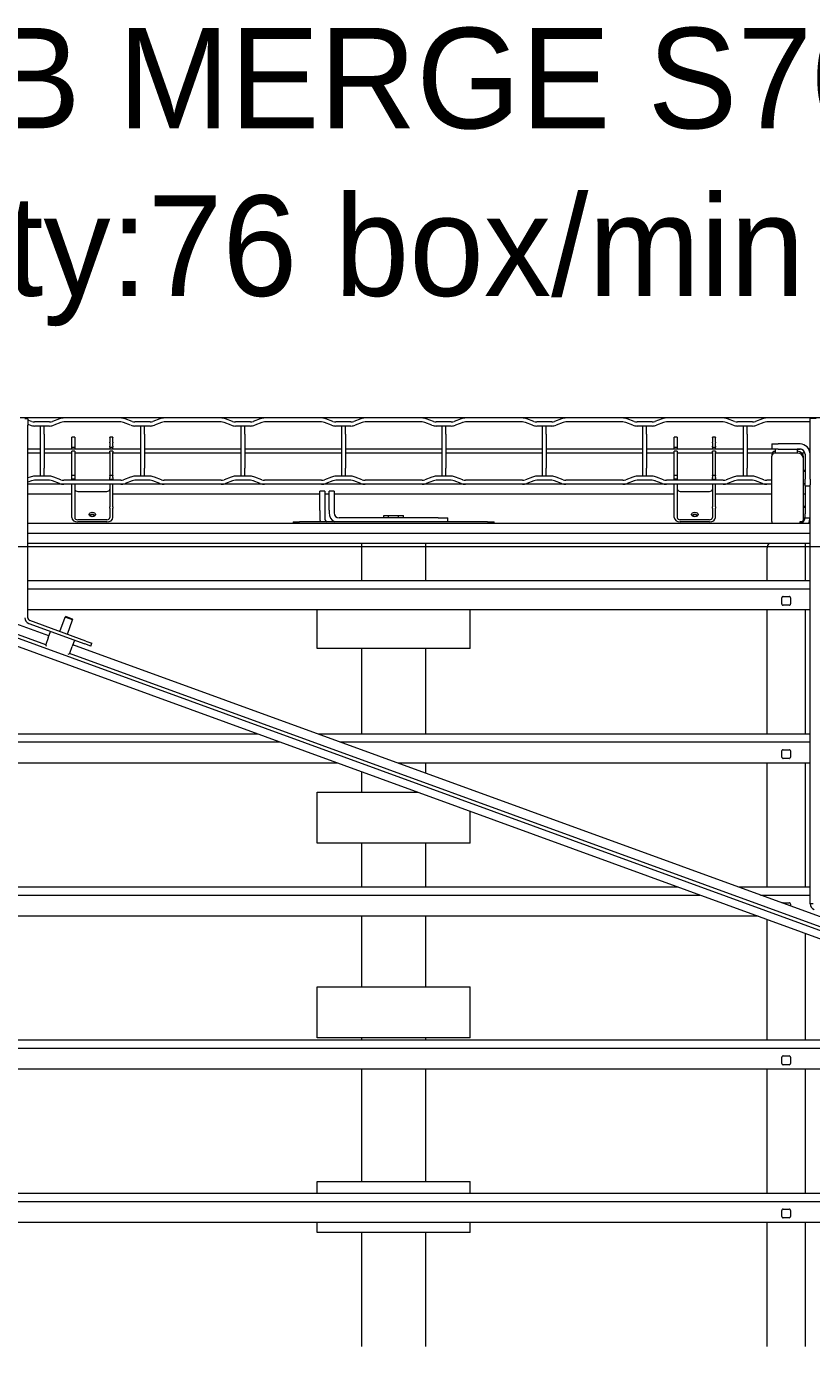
# Model space of a CAD drawing. Header units: millimetres. Extents: x -187347 to 135007, y -6415 to 292048.
# Drawn here: x -36549 to -35767, y 27535 to 28849 of the extents above; entities that cross this region are included whole.
import ezdxf

# ---------------------------------------------------------------- set-up
doc = ezdxf.new("R2010")
doc.units = ezdxf.units.MM
doc.header["$LTSCALE"] = 100
doc.layers.get('0').update_dxf_attribs({"lineweight": 18})
doc.layers.add('Layout Kromeka', color=1, linetype='Continuous', lineweight=5)
doc.layers.add('Layout Kromeka Details', color=253, linetype='Continuous', lineweight=5)
doc.styles.add('025_100', font='', dxfattribs={"height": 250})
doc.styles.get('025_100').set_extended_font_data('Univers 45 Light')

# ---------------------------------------------------------------- blocks, each defined once
blk = doc.blocks.new('A$Ca181df26')
at = {"color": 0}
for p, q in [((1073.1, 968.2), (1073.1, 1091.7)), ((1111.2, 1091.7), (1111.2, 968.2)), ((1451.4, 978.2), (1451.4, 1091.7)), ((1514.9, 978.2), (1514.9, 1091.7)), ((1406.9, 978.2), (1559.3, 978.2)), ((1406.9, 978.2), (1406.9, 968.2)), ((1559.3, 978.2), (1559.3, 968.2)), ((304.1, 968.2), (2662.1, 968.2)), ((1087.9, 956.2), (1087.9, 962.3)), ((1089.1, 963.6), (1095.3, 963.6)), ((1096.5, 962.3), (1096.5, 956.2)), ((2736.1, 947.2), (225, 947.2)), ((1095.3, 954.9), (1089.1, 954.9)), ((225, 939.3), (2736.1, 939.3)), ((1073.1, 815.8), (1073.1, 939.3)), ((1111.2, 939.3), (1111.2, 815.8)), ((1406.9, 939.3), (1406.9, 927.4)), ((1559.3, 939.3), (1559.3, 927.4)), ((382.4, 923.8), (2140.8, 283.8)), ((383.8, 931.5), (2142.1, 291.5)), ((1559.3, 927.4), (1406.9, 927.4)), ((1451.4, 815.8), (1451.4, 927.4)), ((1514.9, 815.8), (1514.9, 927.4)), ((701.4, 815.8), (2662.1, 815.8)), ((1087.9, 803.8), (1087.9, 809.9)), ((1089.1, 811.2), (1095.3, 811.2)), ((1095.3, 802.5), (1089.1, 802.5)), ((1096.5, 809.9), (1096.5, 803.8)), ((2736.1, 794.8), (759.2, 794.8)), ((780.9, 786.9), (2736.1, 786.9)), ((1073.1, 680.5), (1073.1, 786.9)), ((1111.2, 786.9), (1111.2, 666.7)), ((1406.9, 784.5), (1559.3, 784.5)), ((1406.9, 784.5), (1406.9, 733.7)), ((1451.4, 784.5), (1451.4, 786.9)), ((1514.9, 784.5), (1514.9, 786.9)), ((1559.3, 784.5), (1559.3, 733.7)), ((1559.3, 733.7), (1406.9, 733.7)), ((1451.4, 663.4), (1451.4, 733.7)), ((1514.9, 663.4), (1514.9, 733.7)), ((1047.5, 678.1), (1805.8, 402.1)), ((1044.4, 669.1), (1802.4, 393.2)), ((1120.1, 663.4), (2662.1, 663.4)), ((1065.4, 651), (1068.4, 651)), ((1068.4, 651), (1068.4, 234.3)), ((1087.9, 651.4), (1087.9, 653.3)), ((1095.3, 650.1), (1089.1, 650.1)), ((1117.8, 642.4), (1068.4, 642.4)), ((1068.4, 634.5), (1139.4, 634.5)), ((1073.1, 511), (1073.1, 634.5)), ((1111.2, 634.5), (1111.2, 511)), ((2736.1, 642.4), (1178, 642.4)), ((1199.6, 634.5), (2736.1, 634.5)), ((1451.4, 590.8), (1451.4, 634.5)), ((1514.9, 590.8), (1514.9, 634.5)), ((1406.9, 590.8), (1559.3, 590.8)), ((1406.9, 590.8), (1406.9, 559)), ((1559.3, 590.8), (1559.3, 540)), ((1559.3, 540), (1459.2, 540)), ((1514.9, 519.8), (1514.9, 540)), ((1451.4, 511), (1451.4, 521)), ((1068.4, 511), (1478.6, 511)), ((1087.9, 499), (1087.9, 505.1)), ((1089.1, 506.4), (1095.3, 506.4)), ((1096.5, 505.1), (1096.5, 499)), ((1538.8, 511), (2662.1, 511)), ((1536.5, 490), (1068.4, 490)), ((1095.3, 497.7), (1089.1, 497.7)), ((2736.1, 490), (1596.7, 490)), ((1068.4, 482.1), (1558.2, 482.1)), ((1073.1, 358.6), (1073.1, 482.1)), ((1111.2, 482.1), (1111.2, 358.6)), ((1451.4, 397.1), (1451.4, 482.1)), ((1514.9, 397.1), (1514.9, 482.1)), ((1618.3, 482.1), (2736.1, 482.1)), ((1406.9, 397.1), (1559.3, 397.1)), ((1406.9, 397.1), (1406.9, 358.6)), ((1559.3, 397.1), (1559.3, 358.6)), ((1784.5, 394.6), (1783.5, 391.8)), ((1784.5, 394.6), (1790.5, 392.4)), ((1800.8, 388.7), (1803.1, 395.1)), ((1805.5, 401.6), (1803.1, 395.1)), ((1789.4, 389.6), (1783.5, 391.8)), ((1789.4, 389.6), (1845.3, 369.2)), ((1846.3, 372.1), (1790.5, 392.4)), ((1807.9, 382.9), (1802.7, 368.5)), ((1827, 386.4), (1824.6, 380)), ((1826.3, 384.5), (2138.5, 270.9)), ((1827, 386.4), (1829.3, 392.9)), ((1829.4, 393.5), (2140.2, 280.4)), ((1802.7, 368.5), (1810.2, 365.8)), ((1803.2, 367.5), (1802.7, 368.5)), ((1815.4, 380.1), (1810.2, 365.8)), ((1068.4, 358.6), (1847.3, 358.6)), ((1809.2, 365.3), (1803.2, 367.5)), ((1809.2, 365.3), (1810.2, 365.8)), ((1847.3, 366.4), (1847.3, 174.9)), ((1087.9, 346.6), (1087.9, 352.7)), ((1089.1, 354), (1095.3, 354)), ((1095.3, 345.3), (1089.1, 345.3)), ((1096.5, 352.7), (1096.5, 346.6)), ((1847.3, 337.6), (1068.4, 337.6)), ((1068.4, 329.7), (1847.3, 329.7)), ((1073.1, 292.5), (1073.1, 329.7)), ((1111.2, 329.7), (1111.2, 296.9)), ((1451.4, 292.5), (1451.4, 329.7)), ((1514.9, 292.5), (1514.9, 329.7)), ((2725.7, 295.5), (236.2, 295.5)), ((1068.4, 292.5), (1847.3, 292.5)), ((1068.4, 282.5), (1847.3, 282.5)), ((1068.4, 272.5), (1847.3, 272.5)), ((1073.4, 267), (1068.4, 267)), ((1073.4, 267), (1073.4, 262.9)), ((1074.9, 267), (1073.4, 267)), ((1073.4, 235), (1073.4, 262.9)), ((1074.9, 269), (1074.9, 208.5)), ((1078.4, 270.5), (1076.5, 270.5)), ((1078.4, 272.5), (1078.4, 270.5)), ((1106.5, 270.5), (1106.5, 272.5)), ((1106.5, 270.5), (1106.5, 205.5)), ((1162.6, 266.8), (1162.6, 257.4)), ((1165.6, 257.4), (1165.6, 266.8)), ((1168.6, 271.1), (1197.6, 271.1)), ((1168.6, 269), (1197.6, 269)), ((1200.6, 257.4), (1200.6, 266.8)), ((1203.6, 266.8), (1203.6, 257.4)), ((1383.1, 272.5), (1383.1, 271)), ((1389.5, 271), (1383.1, 271)), ((1389.5, 271), (1576.8, 271)), ((1429.2, 271), (1429.2, 267)), ((1438.7, 267), (1429.2, 267)), ((1438.7, 267), (1537.4, 267)), ((1473.3, 267), (1473.3, 264.6)), ((1478.2, 264.6), (1473.3, 264.6)), ((1478.2, 267), (1478.2, 264.6)), ((1488, 264.6), (1478.2, 264.6)), ((1488, 267), (1488, 264.6)), ((1492.9, 264.6), (1488, 264.6)), ((1492.9, 267), (1492.9, 264.6)), ((1551.6, 259.6), (1551.6, 267)), ((1556.6, 259.6), (1556.6, 267)), ((1583.1, 271), (1576.8, 271)), ((1583.1, 271), (1583.1, 272.5)), ((1762.6, 266.8), (1762.6, 257.4)), ((1765.6, 257.4), (1765.6, 266.8)), ((1768.6, 271.1), (1797.6, 271.1)), ((1768.6, 269), (1797.6, 269)), ((1800.6, 257.4), (1800.6, 266.8)), ((1803.6, 266.8), (1803.6, 257.4)), ((1073.4, 256.7), (1074.9, 256.7)), ((1074.9, 255.6), (1073.4, 255.1)), ((1162.6, 256), (1162.6, 257.4)), ((1162.6, 256), (1162.6, 233.9)), ((1165.6, 257.4), (1165.6, 256)), ((1165.6, 233.9), (1165.6, 256)), ((1200.6, 256), (1200.6, 257.4)), ((1200.6, 233.9), (1200.6, 256)), ((1203.6, 257.4), (1203.6, 256)), ((1203.6, 256), (1203.6, 233.9)), ((1542.4, 259.3), (1542.4, 262)), ((1542.4, 240.3), (1542.4, 259.3)), ((1547.4, 259.3), (1547.4, 262)), ((1547.4, 259.3), (1547.4, 240.3)), ((1551.6, 240.6), (1551.6, 259.6)), ((1556.6, 259.6), (1556.6, 240.6)), ((1762.6, 256), (1762.6, 257.4)), ((1762.6, 256), (1762.6, 233.9)), ((1765.6, 257.4), (1765.6, 256)), ((1765.6, 233.9), (1765.6, 256)), ((1800.6, 256), (1800.6, 257.4)), ((1800.6, 233.9), (1800.6, 256)), ((1803.6, 257.4), (1803.6, 256)), ((1803.6, 256), (1803.6, 233.9)), ((1074.9, 243.2), (1073.4, 243.2)), ((1162.6, 243.2), (1106.5, 243.2)), ((1197.6, 240.7), (1168.6, 240.7)), ((1542.4, 243.2), (1203.6, 243.2)), ((1542.4, 240.3), (1547.4, 240.3)), ((1551.6, 243.2), (1547.4, 243.2)), ((1551.6, 240.6), (1556.6, 240.6)), ((1762.6, 243.2), (1556.6, 243.2)), ((1797.6, 240.7), (1768.6, 240.7)), ((1847.3, 243.2), (1803.6, 243.2)), ((1073.4, 235), (1068.4, 235)), ((1068.4, 228.6), (1068.4, 234.3)), ((1068.4, 228.6), (1068.4, 203.5)), ((1073.4, 235), (1073.4, 228.6)), ((1073.4, 233.6), (1074.9, 233.6)), ((1074.9, 232.9), (1073.4, 232.9)), ((1073.4, 203.5), (1073.4, 228.6)), ((1106.5, 233.6), (1111.5, 233.6)), ((1106.5, 229.6), (1111.5, 229.6)), ((1111.5, 233.6), (1154.8, 233.6)), ((1114.3, 229.1), (1121.3, 226.4)), ((1115.8, 232.9), (1122.8, 230.2)), ((1125.6, 229.6), (1140.6, 229.6)), ((1125.6, 225.6), (1140.6, 225.6)), ((1131.1, 225.6), (1131.1, 217.6)), ((1135.1, 217.6), (1135.1, 225.6)), ((1143.5, 230.2), (1150.5, 232.9)), ((1144.9, 226.4), (1151.9, 229.1)), ((1154.8, 233.6), (1211.5, 233.6)), ((1154.8, 229.6), (1211.5, 229.6)), ((1162.6, 233.6), (1162.6, 233.9)), ((1162.6, 229.6), (1162.6, 228.5)), ((1162.6, 226.8), (1162.6, 228.5)), ((1165.6, 228.5), (1162.6, 228.5)), ((1162.6, 226.8), (1162.6, 225.1)), ((1162.6, 224.8), (1162.6, 225.1)), ((1162.6, 224.8), (1165.6, 224.8)), ((1162.6, 224.8), (1162.6, 214.8)), ((1165.6, 233.9), (1165.6, 233.6)), ((1165.6, 228.5), (1165.6, 229.6)), ((1165.6, 228.5), (1165.6, 226.8)), ((1165.6, 225.1), (1165.6, 226.8)), ((1165.6, 225.1), (1165.6, 224.8)), ((1165.6, 214.8), (1165.6, 224.8)), ((1200.6, 233.9), (1200.6, 233.6)), ((1200.6, 228.5), (1200.6, 229.6)), ((1200.6, 226.8), (1200.6, 228.5)), ((1200.6, 228.5), (1203.6, 228.5)), ((1200.6, 225.1), (1200.6, 226.8)), ((1200.6, 224.8), (1200.6, 225.1)), ((1200.6, 214.8), (1200.6, 224.8)), ((1200.6, 224.8), (1203.6, 224.8)), ((1203.6, 233.6), (1203.6, 233.9)), ((1203.6, 229.6), (1203.6, 228.5)), ((1203.6, 228.5), (1203.6, 226.8)), ((1203.6, 226.8), (1203.6, 225.1)), ((1203.6, 225.1), (1203.6, 224.8)), ((1203.6, 224.8), (1203.6, 214.8)), ((1211.5, 233.6), (1254.8, 233.6)), ((1214.3, 229.1), (1221.3, 226.4)), ((1215.8, 232.9), (1222.8, 230.2)), ((1225.6, 229.6), (1240.6, 229.6)), ((1225.6, 225.6), (1240.6, 225.6)), ((1231.1, 225.6), (1231.1, 217.6)), ((1235.1, 217.6), (1235.1, 225.6)), ((1243.5, 230.2), (1250.5, 232.9)), ((1244.9, 226.4), (1251.9, 229.1)), ((1254.8, 233.6), (1311.5, 233.6)), ((1254.8, 229.6), (1311.5, 229.6)), ((1311.5, 233.6), (1354.8, 233.6)), ((1314.3, 229.1), (1321.3, 226.4)), ((1315.8, 232.9), (1322.8, 230.2)), ((1325.6, 229.6), (1340.6, 229.6)), ((1325.6, 225.6), (1340.6, 225.6)), ((1331.1, 225.6), (1331.1, 217.6)), ((1335.1, 217.6), (1335.1, 225.6)), ((1343.5, 230.2), (1350.5, 232.9)), ((1344.9, 226.4), (1351.9, 229.1)), ((1354.8, 233.6), (1411.5, 233.6)), ((1354.8, 229.6), (1411.5, 229.6)), ((1411.5, 233.6), (1454.8, 233.6)), ((1414.3, 229.1), (1421.3, 226.4)), ((1415.8, 232.9), (1422.8, 230.2)), ((1425.6, 229.6), (1440.6, 229.6)), ((1425.6, 225.6), (1440.6, 225.6)), ((1431.1, 225.6), (1431.1, 217.6)), ((1435.1, 217.6), (1435.1, 225.6)), ((1443.5, 230.2), (1450.5, 232.9)), ((1444.9, 226.4), (1451.9, 229.1)), ((1454.8, 233.6), (1511.5, 233.6)), ((1454.8, 229.6), (1511.5, 229.6)), ((1511.5, 233.6), (1554.8, 233.6)), ((1514.3, 229.1), (1521.3, 226.4)), ((1515.8, 232.9), (1522.8, 230.2)), ((1525.6, 229.6), (1540.6, 229.6)), ((1525.6, 225.6), (1540.6, 225.6)), ((1531.1, 225.6), (1531.1, 217.6)), ((1535.1, 217.6), (1535.1, 225.6)), ((1543.5, 230.2), (1550.5, 232.9)), ((1544.9, 226.4), (1551.9, 229.1)), ((1554.8, 233.6), (1611.5, 233.6)), ((1554.8, 229.6), (1611.5, 229.6)), ((1611.5, 233.6), (1654.8, 233.6)), ((1614.3, 229.1), (1621.3, 226.4)), ((1615.8, 232.9), (1622.8, 230.2)), ((1625.6, 229.6), (1640.6, 229.6)), ((1625.6, 225.6), (1640.6, 225.6)), ((1631.1, 225.6), (1631.1, 217.6)), ((1635.1, 217.6), (1635.1, 225.6)), ((1643.5, 230.2), (1650.5, 232.9)), ((1644.9, 226.4), (1651.9, 229.1)), ((1654.8, 233.6), (1711.5, 233.6)), ((1654.8, 229.6), (1711.5, 229.6)), ((1711.5, 233.6), (1754.8, 233.6)), ((1714.3, 229.1), (1721.3, 226.4)), ((1715.8, 232.9), (1722.8, 230.2)), ((1725.6, 229.6), (1740.6, 229.6)), ((1725.6, 225.6), (1740.6, 225.6)), ((1731.1, 225.6), (1731.1, 217.6)), ((1735.1, 217.6), (1735.1, 225.6)), ((1743.5, 230.2), (1750.5, 232.9)), ((1744.9, 226.4), (1751.9, 229.1)), ((1754.8, 233.6), (1811.5, 233.6)), ((1754.8, 229.6), (1811.5, 229.6)), ((1762.6, 233.6), (1762.6, 233.9)), ((1762.6, 229.6), (1762.6, 228.5)), ((1762.6, 226.8), (1762.6, 228.5)), ((1765.6, 228.5), (1762.6, 228.5)), ((1762.6, 226.8), (1762.6, 225.1)), ((1762.6, 224.8), (1762.6, 225.1)), ((1762.6, 224.8), (1765.6, 224.8)), ((1762.6, 224.8), (1762.6, 214.8)), ((1765.6, 233.9), (1765.6, 233.6)), ((1765.6, 228.5), (1765.6, 229.6)), ((1765.6, 228.5), (1765.6, 226.8)), ((1765.6, 225.1), (1765.6, 226.8)), ((1765.6, 225.1), (1765.6, 224.8)), ((1765.6, 214.8), (1765.6, 224.8)), ((1800.6, 233.9), (1800.6, 233.6)), ((1800.6, 228.5), (1800.6, 229.6)), ((1800.6, 226.8), (1800.6, 228.5)), ((1800.6, 228.5), (1803.6, 228.5)), ((1800.6, 225.1), (1800.6, 226.8)), ((1800.6, 224.8), (1800.6, 225.1)), ((1800.6, 214.8), (1800.6, 224.8)), ((1800.6, 224.8), (1803.6, 224.8)), ((1803.6, 233.6), (1803.6, 233.9)), ((1803.6, 229.6), (1803.6, 228.5)), ((1803.6, 228.5), (1803.6, 226.8)), ((1803.6, 226.8), (1803.6, 225.1)), ((1803.6, 225.1), (1803.6, 224.8)), ((1803.6, 224.8), (1803.6, 214.8)), ((1811.5, 233.6), (1847.3, 233.6)), ((1814.3, 229.1), (1821.3, 226.4)), ((1815.8, 232.9), (1822.8, 230.2)), ((1825.6, 229.6), (1840.6, 229.6)), ((1825.6, 225.6), (1840.6, 225.6)), ((1831.1, 225.6), (1831.1, 217.6)), ((1835.1, 217.6), (1835.1, 225.6)), ((1843.5, 230.2), (1847.3, 231.6)), ((1844.9, 226.4), (1847.3, 227.3)), ((1073.4, 220.9), (1074.9, 220.9)), ((1074.9, 219.8), (1073.4, 219.3)), ((1131.1, 183.6), (1131.1, 217.6)), ((1135.1, 183.6), (1135.1, 217.6)), ((1162.6, 214.8), (1162.6, 201.8)), ((1165.6, 201.8), (1165.6, 214.8)), ((1200.6, 201.8), (1200.6, 214.8)), ((1203.6, 214.8), (1203.6, 201.8)), ((1231.1, 183.6), (1231.1, 217.6)), ((1235.1, 183.6), (1235.1, 217.6)), ((1331.1, 183.6), (1331.1, 217.6)), ((1335.1, 183.6), (1335.1, 217.6)), ((1431.1, 183.6), (1431.1, 217.6)), ((1435.1, 183.6), (1435.1, 217.6)), ((1531.1, 183.6), (1531.1, 217.6)), ((1535.1, 183.6), (1535.1, 217.6)), ((1631.1, 183.6), (1631.1, 217.6)), ((1635.1, 183.6), (1635.1, 217.6)), ((1731.1, 183.6), (1731.1, 217.6)), ((1735.1, 183.6), (1735.1, 217.6)), ((1762.6, 214.8), (1762.6, 201.8)), ((1765.6, 201.8), (1765.6, 214.8)), ((1800.6, 201.8), (1800.6, 214.8)), ((1803.6, 214.8), (1803.6, 201.8)), ((1831.1, 183.6), (1831.1, 217.6)), ((1835.1, 183.6), (1835.1, 217.6)), ((1068.4, 203.5), (1068.4, 168.1)), ((1068.4, 202.6), (1068.4, 202.6)), ((1068.4, 198.6), (1069.6, 198.6)), ((1073.5, 202.6), (1076.6, 202.6)), ((1074.9, 208.5), (1074.9, 206.7)), ((1077.3, 198.6), (1081.2, 198.6)), ((1100.1, 198.5), (1078.4, 198.5)), ((1081.2, 202.5), (1103.3, 202.5)), ((1081.2, 202.5), (1103.3, 202.5)), ((1081.2, 198.5), (1081.2, 202.5)), ((1100.1, 198.5), (1106.5, 198.5)), ((1103.3, 198.5), (1103.3, 202.5)), ((1103.3, 198.6), (1131.1, 198.6)), ((1106.2, 202.6), (1131.1, 202.6)), ((1106.5, 203.8), (1106.5, 205.5)), ((1106.5, 193.5), (1106.5, 198.5)), ((1135.1, 202.6), (1162.6, 202.6)), ((1135.1, 198.6), (1231.1, 198.6)), ((1162.6, 200.8), (1162.6, 201.8)), ((1162.6, 200.8), (1165.6, 200.8)), ((1162.6, 198.6), (1162.6, 196.8)), ((1165.6, 202.6), (1200.6, 202.6)), ((1165.6, 201.8), (1165.6, 200.8)), ((1165.6, 196.8), (1165.6, 198.6)), ((1200.6, 200.8), (1200.6, 201.8)), ((1200.6, 200.8), (1203.6, 200.8)), ((1200.6, 196.8), (1200.6, 198.6)), ((1203.6, 202.6), (1231.1, 202.6)), ((1203.6, 201.8), (1203.6, 200.8)), ((1203.6, 198.6), (1203.6, 196.8)), ((1235.1, 202.6), (1331.1, 202.6)), ((1235.1, 198.6), (1331.1, 198.6)), ((1335.1, 202.6), (1431.1, 202.6)), ((1335.1, 198.6), (1431.1, 198.6)), ((1435.1, 202.6), (1531.1, 202.6)), ((1435.1, 198.6), (1531.1, 198.6)), ((1535.1, 202.6), (1631.1, 202.6)), ((1535.1, 198.6), (1631.1, 198.6)), ((1635.1, 202.6), (1731.1, 202.6)), ((1635.1, 198.6), (1731.1, 198.6)), ((1735.1, 202.6), (1762.6, 202.6)), ((1735.1, 198.6), (1831.1, 198.6)), ((1762.6, 200.8), (1762.6, 201.8)), ((1762.6, 200.8), (1765.6, 200.8)), ((1762.6, 198.6), (1762.6, 196.8)), ((1765.6, 202.6), (1800.6, 202.6)), ((1765.6, 201.8), (1765.6, 200.8)), ((1765.6, 196.8), (1765.6, 198.6)), ((1800.6, 200.8), (1800.6, 201.8)), ((1800.6, 200.8), (1803.6, 200.8)), ((1800.6, 196.8), (1800.6, 198.6)), ((1803.6, 202.6), (1831.1, 202.6)), ((1803.6, 201.8), (1803.6, 200.8)), ((1803.6, 198.6), (1803.6, 196.8)), ((1835.1, 202.6), (1847.3, 202.6)), ((1835.1, 198.6), (1847.3, 198.6)), ((1078.4, 193.5), (1100.1, 193.5)), ((1106.5, 193.5), (1100.1, 193.5)), ((1162.6, 195.8), (1162.6, 196.8)), ((1165.6, 196.8), (1162.6, 196.8)), ((1162.6, 195.8), (1162.6, 192.3)), ((1162.6, 191.6), (1162.6, 192.3)), ((1162.6, 191.6), (1162.6, 187.1)), ((1162.6, 186.8), (1162.6, 187.1)), ((1162.6, 186.8), (1165.6, 186.8)), ((1165.6, 196.8), (1165.6, 195.8)), ((1165.6, 192.3), (1165.6, 195.8)), ((1165.6, 192.3), (1165.6, 191.6)), ((1165.6, 187.1), (1165.6, 191.6)), ((1165.6, 187.1), (1165.6, 186.8)), ((1200.6, 195.8), (1200.6, 196.8)), ((1203.6, 196.8), (1200.6, 196.8)), ((1200.6, 192.3), (1200.6, 195.8)), ((1200.6, 191.6), (1200.6, 192.3)), ((1200.6, 187.1), (1200.6, 191.6)), ((1200.6, 186.8), (1200.6, 187.1)), ((1200.6, 186.8), (1203.6, 186.8)), ((1203.6, 196.8), (1203.6, 195.8)), ((1203.6, 195.8), (1203.6, 192.3)), ((1203.6, 192.3), (1203.6, 191.6)), ((1203.6, 191.6), (1203.6, 187.1)), ((1203.6, 187.1), (1203.6, 186.8)), ((1762.6, 195.8), (1762.6, 196.8)), ((1765.6, 196.8), (1762.6, 196.8)), ((1762.6, 195.8), (1762.6, 192.3)), ((1762.6, 191.6), (1762.6, 192.3)), ((1762.6, 191.6), (1762.6, 187.1)), ((1762.6, 186.8), (1762.6, 187.1)), ((1762.6, 186.8), (1765.6, 186.8)), ((1765.6, 196.8), (1765.6, 195.8)), ((1765.6, 192.3), (1765.6, 195.8)), ((1765.6, 192.3), (1765.6, 191.6)), ((1765.6, 187.1), (1765.6, 191.6)), ((1765.6, 187.1), (1765.6, 186.8)), ((1800.6, 195.8), (1800.6, 196.8)), ((1803.6, 196.8), (1800.6, 196.8)), ((1800.6, 192.3), (1800.6, 195.8)), ((1800.6, 191.6), (1800.6, 192.3)), ((1800.6, 187.1), (1800.6, 191.6)), ((1800.6, 186.8), (1800.6, 187.1)), ((1800.6, 186.8), (1803.6, 186.8)), ((1803.6, 196.8), (1803.6, 195.8)), ((1803.6, 195.8), (1803.6, 192.3)), ((1803.6, 192.3), (1803.6, 191.6)), ((1803.6, 191.6), (1803.6, 187.1)), ((1803.6, 187.1), (1803.6, 186.8)), ((1068.4, 171.6), (1111.5, 171.6)), ((1114.3, 172.2), (1121.3, 174.9)), ((1115.8, 168.4), (1122.8, 171.1)), ((1125.6, 175.6), (1140.6, 175.6)), ((1125.6, 171.6), (1140.6, 171.6)), ((1131.1, 183.6), (1131.1, 175.6)), ((1135.1, 175.6), (1135.1, 183.6)), ((1143.5, 171.1), (1150.5, 168.4)), ((1144.9, 174.9), (1151.9, 172.2)), ((1154.8, 171.6), (1211.5, 171.6)), ((1214.3, 172.2), (1221.3, 174.9)), ((1215.8, 168.4), (1222.8, 171.1)), ((1225.6, 175.6), (1240.6, 175.6)), ((1225.6, 171.6), (1240.6, 171.6)), ((1231.1, 183.6), (1231.1, 175.6)), ((1235.1, 175.6), (1235.1, 183.6)), ((1243.5, 171.1), (1250.5, 168.4)), ((1244.9, 174.9), (1251.9, 172.2)), ((1254.8, 171.6), (1311.5, 171.6)), ((1314.3, 172.2), (1321.3, 174.9)), ((1315.8, 168.4), (1322.8, 171.1)), ((1325.6, 175.6), (1340.6, 175.6)), ((1325.6, 171.6), (1340.6, 171.6)), ((1331.1, 183.6), (1331.1, 175.6)), ((1335.1, 175.6), (1335.1, 183.6)), ((1343.5, 171.1), (1350.5, 168.4)), ((1344.9, 174.9), (1351.9, 172.2)), ((1354.8, 171.6), (1411.5, 171.6)), ((1414.3, 172.2), (1421.3, 174.9)), ((1415.8, 168.4), (1422.8, 171.1)), ((1425.6, 175.6), (1440.6, 175.6)), ((1425.6, 171.6), (1440.6, 171.6)), ((1431.1, 183.6), (1431.1, 175.6)), ((1435.1, 175.6), (1435.1, 183.6)), ((1443.5, 171.1), (1450.5, 168.4)), ((1444.9, 174.9), (1451.9, 172.2)), ((1454.8, 171.6), (1511.5, 171.6)), ((1514.3, 172.2), (1521.3, 174.9)), ((1515.8, 168.4), (1522.8, 171.1)), ((1525.6, 175.6), (1540.6, 175.6)), ((1525.6, 171.6), (1540.6, 171.6)), ((1531.1, 183.6), (1531.1, 175.6)), ((1535.1, 175.6), (1535.1, 183.6)), ((1543.5, 171.1), (1550.5, 168.4)), ((1544.9, 174.9), (1551.9, 172.2)), ((1554.8, 171.6), (1611.5, 171.6)), ((1614.3, 172.2), (1621.3, 174.9)), ((1615.8, 168.4), (1622.8, 171.1)), ((1625.6, 175.6), (1640.6, 175.6)), ((1625.6, 171.6), (1640.6, 171.6)), ((1631.1, 183.6), (1631.1, 175.6)), ((1635.1, 175.6), (1635.1, 183.6)), ((1643.5, 171.1), (1650.5, 168.4)), ((1644.9, 174.9), (1651.9, 172.2)), ((1654.8, 171.6), (1711.5, 171.6)), ((1714.3, 172.2), (1721.3, 174.9)), ((1715.8, 168.4), (1722.8, 171.1)), ((1725.6, 175.6), (1740.6, 175.6)), ((1725.6, 171.6), (1740.6, 171.6)), ((1731.1, 183.6), (1731.1, 175.6)), ((1735.1, 175.6), (1735.1, 183.6)), ((1743.5, 171.1), (1750.5, 168.4)), ((1744.9, 174.9), (1751.9, 172.2)), ((1754.8, 171.6), (1811.5, 171.6)), ((1814.3, 172.2), (1821.3, 174.9)), ((1815.8, 168.4), (1822.8, 171.1)), ((1825.6, 175.6), (1840.6, 175.6)), ((1825.6, 171.6), (1840.6, 171.6)), ((1831.1, 183.6), (1831.1, 175.6)), ((1835.1, 175.6), (1835.1, 183.6)), ((1843.5, 171.1), (1847.3, 169.7)), ((1844.9, 174.9), (1847.3, 174)), ((1847.3, 168.5), (1847.3, 174.9)), ((1054.8, 167.6), (1111.5, 167.6)), ((1062.4, 168.1), (1068.4, 168.1)), ((1111.5, 167.6), (1154.8, 167.6)), ((1154.8, 167.6), (1211.5, 167.6)), ((1211.5, 167.6), (1254.8, 167.6)), ((1254.8, 167.6), (1311.5, 167.6)), ((1311.5, 167.6), (1354.8, 167.6)), ((1354.8, 167.6), (1411.5, 167.6)), ((1411.5, 167.6), (1454.8, 167.6)), ((1454.8, 167.6), (1511.5, 167.6)), ((1511.5, 167.6), (1554.8, 167.6)), ((1554.8, 167.6), (1611.5, 167.6)), ((1611.5, 167.6), (1654.8, 167.6)), ((1654.8, 167.6), (1711.5, 167.6)), ((1711.5, 167.6), (1754.8, 167.6)), ((1754.8, 167.6), (1811.5, 167.6)), ((1811.5, 167.6), (1854.8, 167.6)), ((1847.3, 168.5), (1850.3, 168.5))]:
    blk.add_line(p, q, dxfattribs=at)
for centre, radius, start, end in [((1088.5, 962.3), 0.605, 140.1619, 180), ((1092.2, 959.2), 5.44, 129.8381, 140.1619), ((1089.1, 963), 0.605, 90, 129.8381), ((1095.3, 963), 0.605, 50.1619, 90), ((1092.2, 959.2), 5.44, 39.8381, 50.1619), ((1095.9, 962.3), 0.605, 0, 39.8381), ((1088.5, 956.2), 0.605, 180, 219.8381), ((1092.2, 959.2), 5.44, 219.8381, 230.1619), ((1089.1, 955.5), 0.605, 230.1619, 270), ((1095.3, 955.5), 0.605, 270, 309.8381), ((1092.2, 959.2), 5.44, 309.8381, 320.1619), ((1095.9, 956.2), 0.605, 320.1619, 0), ((1088.5, 809.9), 0.605, 140.1619, 180), ((1088.5, 803.8), 0.605, 180, 219.8381), ((1092.2, 806.8), 5.44, 129.8381, 140.1619), ((1092.2, 806.8), 5.44, 219.8381, 230.1619), ((1089.1, 810.6), 0.605, 90, 129.8381), ((1089.1, 803.1), 0.605, 230.1619, 270), ((1095.3, 810.6), 0.605, 50.1619, 90), ((1095.3, 803.1), 0.605, 270, 309.8381), ((1092.2, 806.8), 5.44, 39.8381, 50.1619), ((1092.2, 806.8), 5.44, 309.8381, 320.1619), ((1095.9, 809.9), 0.605, 0, 39.8381), ((1095.9, 803.8), 0.605, 320.1619, 0), ((1062.4, 651), 6, 0, 70), ((1088.5, 651.4), 0.605, 180, 219.8381), ((1092.2, 654.4), 5.44, 219.8381, 230.1619), ((1089.1, 650.7), 0.605, 230.1619, 270), ((1095.3, 650.7), 0.605, 270, 309.8381), ((1092.2, 654.4), 5.44, 309.8381, 311.7662), ((1088.5, 505.1), 0.605, 140.1619, 180), ((1092.2, 502), 5.44, 129.8381, 140.1619), ((1089.1, 505.8), 0.605, 90, 129.8381), ((1095.3, 505.8), 0.605, 50.1619, 90), ((1092.2, 502), 5.44, 39.8381, 50.1619), ((1095.9, 505.1), 0.605, 0, 39.8381), ((1088.5, 499), 0.605, 180, 219.8381), ((1092.2, 502), 5.44, 219.8381, 230.1619), ((1089.1, 498.3), 0.605, 230.1619, 270), ((1095.3, 498.3), 0.605, 270, 309.8381), ((1092.2, 502), 5.44, 309.8381, 320.1619), ((1095.9, 499), 0.605, 320.1619, 0), ((1844.3, 366.4), 3, 0, 70), ((1844.3, 366.4), 6, 0, 70), ((1088.5, 352.7), 0.605, 140.1619, 180), ((1088.5, 346.6), 0.605, 180, 219.8381), ((1092.2, 349.6), 5.44, 129.8381, 140.1619), ((1092.2, 349.6), 5.44, 219.8381, 230.1619), ((1089.1, 353.4), 0.605, 90, 129.8381), ((1089.1, 345.9), 0.605, 230.1619, 270), ((1095.3, 353.4), 0.605, 50.1619, 90), ((1095.3, 345.9), 0.605, 270, 309.8381), ((1092.2, 349.6), 5.44, 39.8381, 50.1619), ((1092.2, 349.6), 5.44, 309.8381, 320.1619), ((1095.9, 352.7), 0.605, 0, 39.8381), ((1095.9, 346.6), 0.605, 320.1619, 0), ((1104.9, 296.9), 6.35, 316.3196, 0), ((1078.4, 267), 10, 146.633, 180), ((1078.4, 267), 5, 90, 180), ((1537.4, 262), 5, 0, 90), ((1537.4, 262), 10, 0, 64.1581), ((1546.6, 267), 5, 0, 53.1301), ((1546.6, 267), 10, 0, 23.5782), ((1111.5, 221.6), 12, 69.0654, 90), ((1111.5, 221.6), 8, 69.0654, 90), ((1125.6, 237.6), 12, 249.0654, 270), ((1125.6, 237.6), 8, 249.0654, 270), ((1140.6, 237.6), 8, 270, 290.9346), ((1140.6, 237.6), 12, 270, 290.9346), ((1154.8, 221.6), 12, 90, 110.9346), ((1154.8, 221.6), 8, 90, 110.9346), ((1211.5, 221.6), 12, 69.0654, 90), ((1211.5, 221.6), 8, 69.0654, 90), ((1225.6, 237.6), 12, 249.0654, 270), ((1225.6, 237.6), 8, 249.0654, 270), ((1240.6, 237.6), 8, 270, 290.9346), ((1240.6, 237.6), 12, 270, 290.9346), ((1254.8, 221.6), 12, 90, 110.9346), ((1254.8, 221.6), 8, 90, 110.9346), ((1311.5, 221.6), 12, 69.0654, 90), ((1311.5, 221.6), 8, 69.0654, 90), ((1325.6, 237.6), 12, 249.0654, 270), ((1325.6, 237.6), 8, 249.0654, 270), ((1340.6, 237.6), 8, 270, 290.9346), ((1340.6, 237.6), 12, 270, 290.9346), ((1354.8, 221.6), 12, 90, 110.9346), ((1354.8, 221.6), 8, 90, 110.9346), ((1411.5, 221.6), 12, 69.0654, 90), ((1411.5, 221.6), 8, 69.0654, 90), ((1425.6, 237.6), 12, 249.0654, 270), ((1425.6, 237.6), 8, 249.0654, 270), ((1440.6, 237.6), 8, 270, 290.9346), ((1440.6, 237.6), 12, 270, 290.9346), ((1454.8, 221.6), 12, 90, 110.9346), ((1454.8, 221.6), 8, 90, 110.9346), ((1511.5, 221.6), 12, 69.0654, 90), ((1511.5, 221.6), 8, 69.0654, 90), ((1525.6, 237.6), 12, 249.0654, 270), ((1525.6, 237.6), 8, 249.0654, 270), ((1540.6, 237.6), 8, 270, 290.9346), ((1540.6, 237.6), 12, 270, 290.9346), ((1554.8, 221.6), 12, 90, 110.9346), ((1554.8, 221.6), 8, 90, 110.9346), ((1611.5, 221.6), 12, 69.0654, 90), ((1611.5, 221.6), 8, 69.0654, 90), ((1625.6, 237.6), 12, 249.0654, 270), ((1625.6, 237.6), 8, 249.0654, 270), ((1640.6, 237.6), 8, 270, 290.9346), ((1640.6, 237.6), 12, 270, 290.9346), ((1654.8, 221.6), 12, 90, 110.9346), ((1654.8, 221.6), 8, 90, 110.9346), ((1711.5, 221.6), 12, 69.0654, 90), ((1711.5, 221.6), 8, 69.0654, 90), ((1725.6, 237.6), 12, 249.0654, 270), ((1725.6, 237.6), 8, 249.0654, 270), ((1740.6, 237.6), 8, 270, 290.9346), ((1740.6, 237.6), 12, 270, 290.9346), ((1754.8, 221.6), 12, 90, 110.9346), ((1754.8, 221.6), 8, 90, 110.9346), ((1811.5, 221.6), 12, 69.0654, 90), ((1811.5, 221.6), 8, 69.0654, 90), ((1825.6, 237.6), 12, 249.0654, 270), ((1825.6, 237.6), 8, 249.0654, 270), ((1840.6, 237.6), 8, 270, 290.9346), ((1840.6, 237.6), 12, 270, 290.9346), ((1078.4, 203.5), 10, 180, 270), ((1078.4, 203.5), 5, 180, 270), ((1111.5, 179.6), 8, 270, 290.9346), ((1125.6, 163.6), 12, 90, 110.9346), ((1125.6, 163.6), 8, 90, 110.9346), ((1140.6, 163.6), 12, 69.0654, 90), ((1140.6, 163.6), 8, 69.0654, 90), ((1154.8, 179.6), 8, 249.0654, 270), ((1211.5, 179.6), 8, 270, 290.9346), ((1225.6, 163.6), 12, 90, 110.9346), ((1225.6, 163.6), 8, 90, 110.9346), ((1240.6, 163.6), 12, 69.0654, 90), ((1240.6, 163.6), 8, 69.0654, 90), ((1254.8, 179.6), 8, 249.0654, 270), ((1311.5, 179.6), 8, 270, 290.9346), ((1325.6, 163.6), 12, 90, 110.9346), ((1325.6, 163.6), 8, 90, 110.9346), ((1340.6, 163.6), 12, 69.0654, 90), ((1340.6, 163.6), 8, 69.0654, 90), ((1354.8, 179.6), 8, 249.0654, 270), ((1411.5, 179.6), 8, 270, 290.9346), ((1425.6, 163.6), 12, 90, 110.9346), ((1425.6, 163.6), 8, 90, 110.9346), ((1440.6, 163.6), 12, 69.0654, 90), ((1440.6, 163.6), 8, 69.0654, 90), ((1454.8, 179.6), 8, 249.0654, 270), ((1511.5, 179.6), 8, 270, 290.9346), ((1525.6, 163.6), 12, 90, 110.9346), ((1525.6, 163.6), 8, 90, 110.9346), ((1540.6, 163.6), 12, 69.0654, 90), ((1540.6, 163.6), 8, 69.0654, 90), ((1554.8, 179.6), 8, 249.0654, 270), ((1611.5, 179.6), 8, 270, 290.9346), ((1625.6, 163.6), 12, 90, 110.9346), ((1625.6, 163.6), 8, 90, 110.9346), ((1640.6, 163.6), 12, 69.0654, 90), ((1640.6, 163.6), 8, 69.0654, 90), ((1654.8, 179.6), 8, 249.0654, 270), ((1711.5, 179.6), 8, 270, 290.9346), ((1725.6, 163.6), 12, 90, 110.9346), ((1725.6, 163.6), 8, 90, 110.9346), ((1740.6, 163.6), 12, 69.0654, 90), ((1740.6, 163.6), 8, 69.0654, 90), ((1754.8, 179.6), 8, 249.0654, 270), ((1811.5, 179.6), 8, 270, 290.9346), ((1825.6, 163.6), 12, 90, 110.9346), ((1825.6, 163.6), 8, 90, 110.9346), ((1840.6, 163.6), 12, 69.0654, 90), ((1840.6, 163.6), 8, 69.0654, 90), ((1111.5, 179.6), 12, 270, 290.9346), ((1154.8, 179.6), 12, 249.0654, 270), ((1211.5, 179.6), 12, 270, 290.9346), ((1254.8, 179.6), 12, 249.0654, 270), ((1311.5, 179.6), 12, 270, 290.9346), ((1354.8, 179.6), 12, 249.0654, 270), ((1411.5, 179.6), 12, 270, 290.9346), ((1454.8, 179.6), 12, 249.0654, 270), ((1511.5, 179.6), 12, 270, 290.9346), ((1554.8, 179.6), 12, 249.0654, 270), ((1611.5, 179.6), 12, 270, 290.9346), ((1654.8, 179.6), 12, 249.0654, 270), ((1711.5, 179.6), 12, 270, 290.9346), ((1754.8, 179.6), 12, 249.0654, 270), ((1811.5, 179.6), 12, 270, 290.9346)]:
    blk.add_arc(centre, radius, start, end, dxfattribs=at)
for centre, major_axis, ratio, start_param, end_param in [((1806.9, 401.1), (-1.43, 0.52), 0.965926, 4.821843, 6.283185), ((1827.9, 393.4), (1.43, -0.52), 0.965926, 0, 1.461342), ((1076.5, 269), (-1.59, 0), 0.939693, 4.712389, 6.283185), ((1168.6, 266.8), (-6, 0), 0.707107, 4.712389, 6.283185), ((1168.6, 266.8), (-3, 0), 0.707107, 4.712389, 6.283185), ((1183.1, 265.8), (3.2, 0), 0.707107, 3.629401, 5.795376), ((1183.1, 265.8), (2.46, 0), 0.707107, 3.473148, 5.95163), ((1197.6, 266.8), (6, 0), 0.707107, 0, 1.570796), ((1197.6, 266.8), (3, 0), 0.707107, 0, 1.570796), ((1768.6, 266.8), (-6, 0), 0.707107, 4.712389, 6.283185), ((1768.6, 266.8), (-3, 0), 0.707107, 4.712389, 6.283185), ((1783.1, 265.8), (3.2, 0), 0.707107, 3.629401, 5.795376), ((1783.1, 265.8), (2.46, 0), 0.707107, 3.473148, 5.95163), ((1797.6, 266.8), (6, 0), 0.707107, 0, 1.570796), ((1797.6, 266.8), (3, 0), 0.707107, 0, 1.570796), ((1168.6, 238.6), (-3, 0), 0.707107, 4.712389, 6.120301), ((1197.6, 238.6), (3, 0), 0.707107, 0.162884, 1.570796), ((1768.6, 238.6), (-3, 0), 0.707107, 4.712389, 6.120301), ((1797.6, 238.6), (3, 0), 0.707107, 0.162884, 1.570796), ((1081.2, 208.5), (-6.35, 0), 0.939693, 0, 1.570796), ((1081.2, 206.7), (-6.35, 0), 0.939693, 0, 1.570796), ((1103.3, 205.5), (3.17, 0), 0.939693, 4.712389, 6.283185), ((1103.3, 203.8), (3.17, 0), 0.939693, 4.712389, 6.283185)]:
    blk.add_ellipse(centre, major_axis=major_axis, ratio=ratio, start_param=start_param, end_param=end_param, dxfattribs=at)
for centre in [(1183.1, 263.7), (1783.1, 263.7)]:
    blk.add_ellipse(centre, major_axis=(3.2, 0), ratio=0.707107, dxfattribs=at)
for points in [[(1165.7, 238.9), (1165.6, 238.8), (1165.6, 238.7), (1165.6, 238.5)], [(1200.6, 238.5), (1200.6, 238.7), (1200.6, 238.8), (1200.6, 238.9)], [(1765.7, 238.9), (1765.6, 238.8), (1765.6, 238.7), (1765.6, 238.5)], [(1800.6, 238.5), (1800.6, 238.7), (1800.6, 238.8), (1800.6, 238.9)]]:
    blk.add_open_spline(points, degree=3, dxfattribs=at)

msp = doc.modelspace()

# ---------------------------------------------------------------- block references
at = {"layer": 'Layout Kromeka', "color": 1, "linetype": 'Continuous', "rotation": 180}
msp.add_blockref('A$Ca181df26', (-34699.9, 28627, 7321.6), dxfattribs=at)

# ---------------------------------------------------------------- texts
at = {"layer": 'Layout Kromeka Details', "linetype": 'Continuous', "insert": (-39525.7, 28847.6, -1.7), "char_height": 100, "attachment_point": 1, "style": '025_100'}
msp.add_mtext_dynamic_manual_height_columns('\\pxqc;INTRALOX ARB MERGE S7000\\PMax capacity:76 box/min', width=6032.673, gutter_width=1250, heights=[2238.3], dxfattribs=at)

doc.saveas('drawing.dxf')
